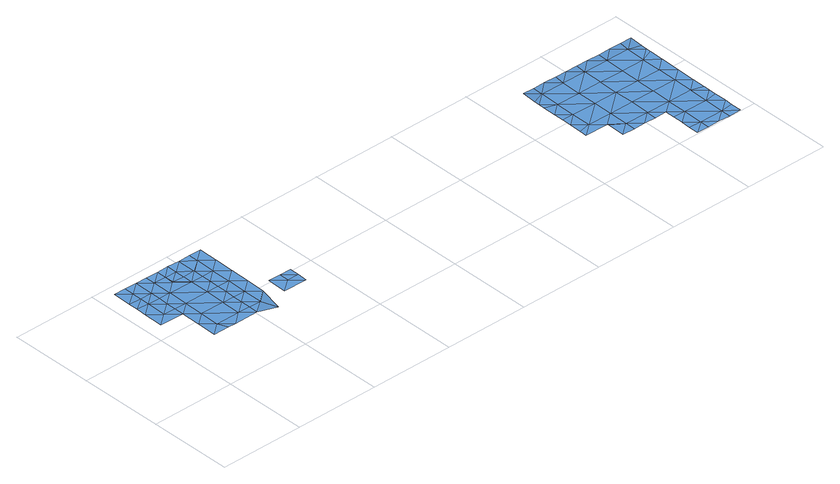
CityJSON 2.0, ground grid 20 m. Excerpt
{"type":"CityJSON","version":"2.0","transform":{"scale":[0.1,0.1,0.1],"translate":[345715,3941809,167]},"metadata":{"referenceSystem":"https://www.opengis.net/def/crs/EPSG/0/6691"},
"CityObjects":{
"waterbody1":{"type":"WaterBody","attributes":{"name":"10","class":"1140","function":"1","WaterBodyRiverFloodingRiskAttribute.description":"5","WaterBodyRiverFloodingRiskAttribute.rankOrg":"1","WaterBodyRiverFloodingRiskAttribute.adminType":"2","WaterBodyRiverFloodingRiskAttribute.scale":"L2"},"geometry":[{"type":"MultiSurface","lod":"1","boundaries":[[[0,1,2]],[[1,0,3]],[[4,3,5]],[[6,7,8]],[[2,1,9]],[[10,0,2]],[[3,4,1]],[[6,11,7]],[[1,12,6]],[[12,11,6]],[[4,12,1]],[[8,9,6]],[[9,1,6]]]}]},
"waterbody2":{"type":"WaterBody","attributes":{"name":"10","class":"1140","function":"1","WaterBodyRiverFloodingRiskAttribute.description":"5","WaterBodyRiverFloodingRiskAttribute.rankOrg":"2","WaterBodyRiverFloodingRiskAttribute.adminType":"2","WaterBodyRiverFloodingRiskAttribute.scale":"L2"},"geometry":[{"type":"MultiSurface","lod":"1","boundaries":[[[13,14,15]],[[14,13,16]],[[16,13,17]],[[13,18,17]],[[19,18,13]],[[19,20,18]],[[20,21,18]],[[22,23,24]],[[25,24,23]],[[26,24,25]],[[27,28,14]],[[29,27,14]],[[30,31,32]],[[32,33,30]],[[7,33,16]],[[8,7,17]],[[17,9,8]],[[17,26,9]],[[2,9,26]],[[26,18,24]],[[18,21,24]],[[26,25,34]],[[25,35,34]],[[29,32,31]],[[2,26,10]],[[26,34,10]],[[22,24,36]],[[37,36,24]],[[38,36,37]],[[21,37,24]],[[17,18,26]],[[16,17,7]],[[16,32,14]],[[15,14,28]],[[19,13,39]],[[34,40,41]],[[10,34,0]],[[32,29,14]],[[33,32,16]],[[35,40,34]],[[39,13,15]],[[3,0,42]],[[43,44,42]],[[41,45,34]],[[42,45,43]],[[0,45,42]],[[0,34,45]],[[5,3,42]],[[44,5,42]]]}]},
"waterbody3":{"type":"WaterBody","attributes":{"name":"10","class":"1140","function":"1","WaterBodyRiverFloodingRiskAttribute.description":"5","WaterBodyRiverFloodingRiskAttribute.rankOrg":"3","WaterBodyRiverFloodingRiskAttribute.adminType":"2","WaterBodyRiverFloodingRiskAttribute.scale":"L2"},"geometry":[{"type":"MultiSurface","lod":"1","boundaries":[[[28,46,15]],[[15,46,47]],[[47,46,48]],[[48,46,49]],[[46,27,49]],[[50,51,52]],[[51,53,52]],[[54,55,56]],[[55,35,56]],[[35,55,40]],[[20,19,57]],[[47,57,19]],[[58,57,47]],[[58,59,57]],[[57,59,60]],[[59,50,60]],[[57,60,21]],[[37,21,60]],[[36,52,54]],[[36,38,52]],[[38,60,52]],[[22,36,56]],[[22,56,23]],[[23,35,25]],[[60,38,37]],[[47,19,39]],[[39,15,47]],[[20,57,21]],[[23,56,35]],[[36,54,56]],[[53,54,52]],[[60,50,52]],[[47,48,58]],[[28,27,46]]]}]},
"waterbody4":{"type":"WaterBody","attributes":{"name":"10","class":"1140","function":"1","WaterBodyRiverFloodingRiskAttribute.description":"5","WaterBodyRiverFloodingRiskAttribute.rankOrg":"2","WaterBodyRiverFloodingRiskAttribute.adminType":"2","WaterBodyRiverFloodingRiskAttribute.scale":"L2"},"geometry":[{"type":"MultiSurface","lod":"1","boundaries":[[[61,62,63]],[[61,63,64]],[[65,66,62]],[[67,64,63]],[[66,67,63]],[[66,63,62]]]}]},
"waterbody5":{"type":"WaterBody","attributes":{"name":"10","class":"1140","function":"1","WaterBodyRiverFloodingRiskAttribute.description":"5","WaterBodyRiverFloodingRiskAttribute.rankOrg":"1","WaterBodyRiverFloodingRiskAttribute.adminType":"2","WaterBodyRiverFloodingRiskAttribute.scale":"L2"},"geometry":[{"type":"MultiSurface","lod":"1","boundaries":[[[68,69,70]],[[68,70,71]],[[71,72,68]],[[73,74,75]],[[74,73,76]],[[76,77,78]],[[78,77,79]],[[80,81,68]],[[82,68,81]],[[82,83,68]],[[84,83,82]],[[77,84,82]],[[73,84,77]],[[85,84,73]],[[86,84,85]],[[86,85,87]],[[88,87,85]],[[89,87,88]],[[89,90,87]],[[90,89,91]],[[90,91,92]],[[90,92,86]],[[86,92,93]],[[86,93,83]],[[83,93,94]],[[83,94,69]],[[69,94,95]],[[69,95,96]],[[97,98,99]],[[100,97,99]],[[99,98,94]],[[98,101,94]],[[96,70,69]],[[101,95,94]],[[69,68,83]],[[93,102,94]],[[83,84,86]],[[103,85,104]],[[104,105,103]],[[106,107,108]],[[93,92,102]],[[90,86,87]],[[109,92,91]],[[91,89,110]],[[111,89,88]],[[85,103,88]],[[104,85,73]],[[73,77,76]],[[77,82,79]],[[112,82,81]],[[72,80,68]],[[104,73,75]],[[113,114,115]],[[99,94,102]],[[106,108,114]],[[116,117,118]],[[119,120,121]],[[122,116,123]],[[117,116,122]],[[124,123,116]],[[125,124,116]],[[126,125,121]],[[120,126,121]],[[127,128,129]],[[121,125,116]],[[129,121,116]],[[121,129,128]],[[121,128,130]],[[121,130,119]],[[131,107,109]],[[109,91,131]],[[132,131,91]],[[110,132,91]],[[132,110,133]],[[133,110,134]],[[82,112,79]],[[129,116,118]],[[135,118,117]],[[135,134,118]],[[110,118,134]],[[118,110,89]],[[89,129,118]],[[129,89,111]],[[136,111,88]],[[88,137,136]],[[103,138,139]],[[105,138,103]],[[109,107,106]],[[92,109,106]],[[106,102,92]],[[106,99,102]],[[113,99,106]],[[113,100,99]],[[140,100,113]],[[140,113,141]],[[106,114,113]],[[111,127,129]],[[103,137,88]],[[139,137,103]],[[115,141,113]]]}]}
},
"vertices":[
[68,302,38],[39,279,38],[68,278,38],[40,302,38],[11,282,38],[11,303,38],[38,232,38],[67,209,38],[67,232,38],[67,255,38],[68,301,38],[9,210,38],[10,256,38],
[151,184,38],[150,138,38],[179,161,38],[94,185,38],[95,231,38],[152,230,38],[180,207,38],[180,230,38],[181,253,38],[153,300,38],[125,301,38],[152,277,38],[124,301,38],[96,278,38],[178,115,38],[179,138,38],[121,115,38],[65,116,38],[103,116,38],[93,139,38],[66,163,38],[97,324,38],[125,323,38],[181,300,38],[181,276,38],[181,299,38],[179,184,38],[125,346,38],[97,347,38],[40,325,38],[40,348,38],[12,348,38],[69,347,38],
[207,137,38],[207,183,38],[235,160,38],[234,114,24],[238,299,38],[238,344,38],[210,322,38],[210,345,38],[182,345,38],[154,346,38],[153,323,38],[208,229,38],[236,206,38],[237,252,38],[209,276,38],
[348,158,11],[349,181,11],[321,181,11],[292,159,11],[349,204,11],[321,204,11],[293,205,11],
[1116,306,10],[1172,305,10],[1144,329,12],[1116,329,12],[1088,330,12],[1113,168,10],[1085,162,10],[1085,145,10],[1086,191,10],[1114,214,10],[1086,214,10],[1086,237,10],[1087,295,11],[1087,284,10],[1115,260,10],[1171,259,10],[1171,213,10],[1170,167,10],[1227,212,10],[1227,166,10],[1226,120,10],[1282,119,10],[1283,165,10],[1340,164,10],[1284,211,10],[1228,258,10],[1229,304,10],[1201,328,12],[1173,328,12],[1286,326,12],[1257,327,12],[1286,303,10],[1314,326,12],[1229,327,12],[1285,257,10],[1169,121,10],[1141,144,10],[1141,140,10],[1341,256,10],[1369,233,10],[1370,268,10],[1341,210,10],[1339,118,10],[1253,96,10],[1087,269,10],[1342,302,10],[1370,279,10],[1370,294,11],[1337,25,10],[1366,47,10],[1338,71,10],[1252,27,10],[1252,4,10],[1281,26,10],[1365,28,10],[1365,2,10],[1337,2,10],[1309,3,10],[1280,3,10],[1253,73,10],[1253,50,10],[1282,72,10],[1253,49,10],[1368,186,10],[1367,141,10],[1367,109,10],[1367,94,10],[1366,75,10],[1225,96,10],[1197,97,10],[1140,98,10],[1169,97,10],[1343,325,12],[1371,325,12]
]}
